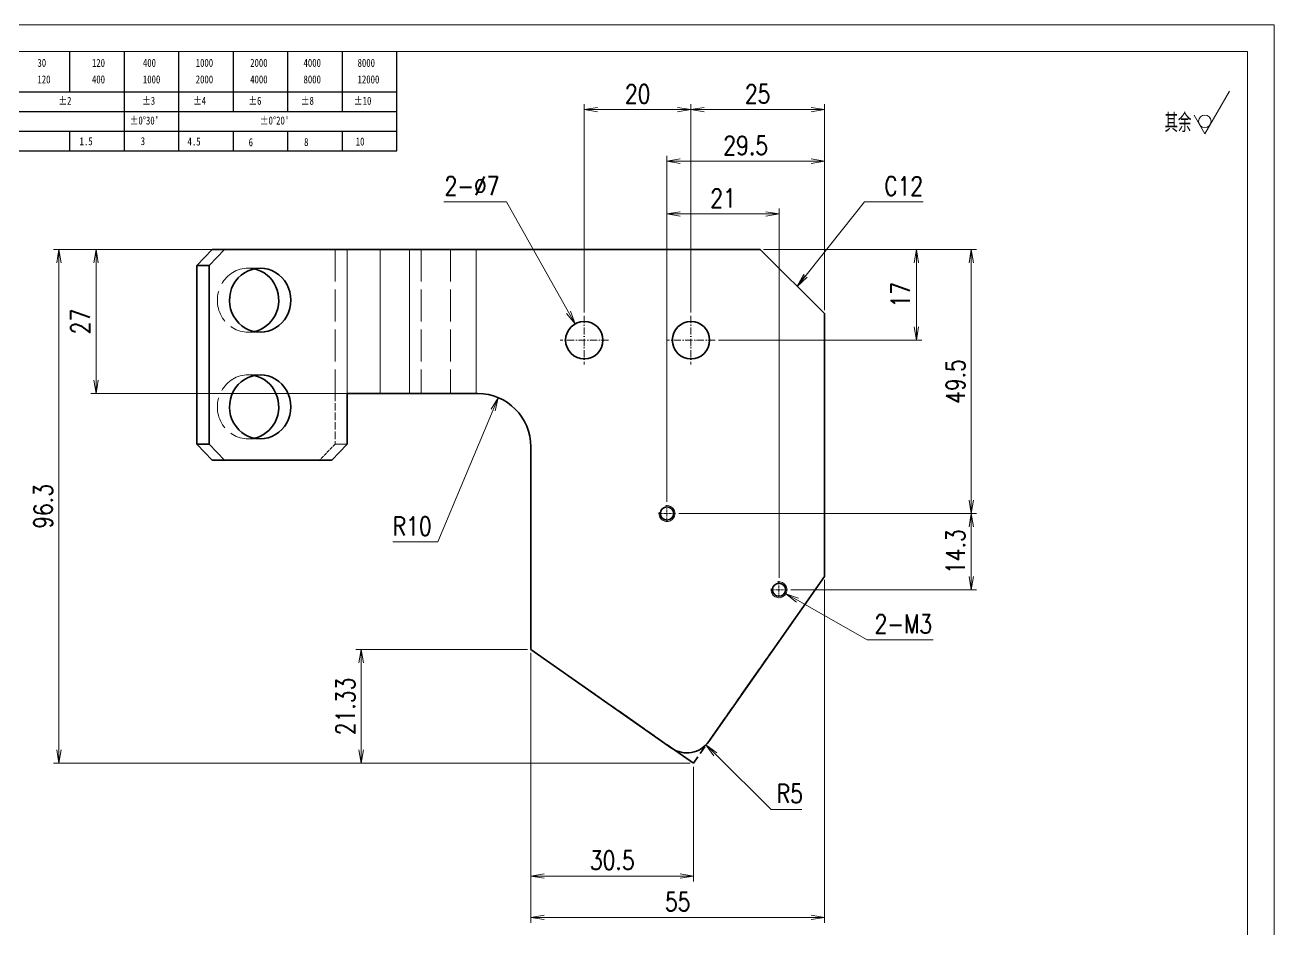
# Model space of a CAD drawing. Header units: millimetres. Extents: x -49592 to 104182, y -50696 to 41603.
# Drawn here: x -48566.6 to -48332.5, y 41113.4 to 41282.9 of the extents above; entities that cross this region are included whole.
import ezdxf

# ---------------------------------------------------------------- set-up
doc = ezdxf.new("R2010")
doc.units = ezdxf.units.MM
doc.header["$LTSCALE"] = 0.5
for name, pattern in [('AM_ISO02W050x2', [3.75, 3, -0.75]), ('AM_ISO08W050x2', [9, 6, -0.75, 1.5, -0.75]), ('AM_ISO09W050', [22.5, 12, -1.5, 3, -1.5, 3, -1.5]), ('DASHDOT', [18.5, 12, -3, 0.5, -3]), ('DASHED', [15, 12, -3]), ('DOT2', [0.125, 0, -0.125])]:
    doc.linetypes.add(name, pattern=pattern)
for name, color, linetype, lineweight in [('中心线', 2, 'AM_ISO08W050x2', 18), ('双点划线', 6, 'AM_ISO09W050', 18), ('图框', 7, 'Continuous', 18), ('标注线', 3, 'Continuous', 18), ('粗实线', 7, 'Continuous', 35), ('虚线', 1, 'AM_ISO02W050x2', 18)]:
    doc.layers.add(name, color=color, linetype=linetype, lineweight=lineweight)
doc.layers.add('图\\M+19E79\\M+195B6\\M+18E9A', color=7, linetype='Continuous')
doc.layers.add('打印', color=7, linetype='Continuous', lineweight=15, plot=False)
doc.layers.add('打印-禁用', color=7, linetype='Continuous', lineweight=15, plot=False)
doc.styles.add('DIM', font='romans.shx', dxfattribs={"width": 0.8, "bigfont": 'bigfont.shx'})
doc.styles.add('国标', font='simfang.ttf', dxfattribs={"width": 0.8})
doc.styles.add('机械长仿宋', font='gbenor.shx', dxfattribs={"height": 1, "bigfont": 'gbcbig.shx'})
doc.dimstyles.new('DEH 1-1', dxfattribs={"dimtxt": 3.5, "dimasz": 2.5, "dimexe": 1, "dimexo": 0.625, "dimgap": 1.2, "dimtad": 1, "dimtoh": 1, "dimdsep": 46, "dimtxsty": 'DIM', "dimblk": 'OPEN', "dimcen": 0, "dimclrd": 8, "dimclre": 8, "dimclrt": 2, "dimazin": 2, "dimtfac": 0.5, "dimtmove": 0, "dimatfit": 3, "dimldrblk": 'OPEN', "dimfxl": 0, "dimtolj": 2, "dimlwd": 18, "dimlwe": 18, "dimarcsym": 0})
doc.dimstyles.new('DEH 1-1$0', dxfattribs={"dimtxt": 3.5, "dimasz": 2.5, "dimexe": 1, "dimexo": 0.625, "dimgap": 1.2, "dimtad": 1, "dimzin": 9, "dimdsep": 46, "dimtxsty": 'DIM', "dimblk": 'OPEN', "dimcen": 0, "dimclrd": 8, "dimclre": 8, "dimclrt": 2, "dimazin": 2, "dimtfac": 0.5, "dimtmove": 0, "dimatfit": 3, "dimldrblk": 'OPEN', "dimfxl": 0, "dimtolj": 2, "dimlwd": 18, "dimlwe": 18, "dimarcsym": 0})
doc.dimstyles.new('DEH 1-1$3', dxfattribs={"dimtxt": 3.5, "dimasz": 2.5, "dimexe": 1, "dimexo": 0.625, "dimgap": 1.2, "dimtad": 1, "dimtoh": 1, "dimdsep": 46, "dimtxsty": 'DIM', "dimblk": 'OPEN', "dimcen": 0, "dimclrd": 8, "dimclre": 8, "dimclrt": 2, "dimazin": 2, "dimtfac": 0.5, "dimtofl": 0, "dimtmove": 0, "dimatfit": 3, "dimldrblk": 'OPEN', "dimfxl": 0, "dimtolj": 2, "dimlwd": 18, "dimlwe": 18, "dimarcsym": 0})
doc.dimstyles.new('DEH 1-1$4', dxfattribs={"dimtxt": 3.5, "dimasz": 2.5, "dimexe": 1, "dimexo": 0.625, "dimgap": 1.2, "dimtad": 1, "dimtoh": 1, "dimdsep": 46, "dimtxsty": 'DIM', "dimblk": 'OPEN', "dimcen": 0, "dimclrd": 8, "dimclre": 8, "dimclrt": 2, "dimazin": 2, "dimtfac": 0.5, "dimtofl": 0, "dimtmove": 0, "dimatfit": 3, "dimldrblk": 'OPEN', "dimfxl": 0, "dimtolj": 2, "dimlwd": 18, "dimlwe": 18, "dimarcsym": 0})

# ---------------------------------------------------------------- blocks, each defined once
blk = doc.blocks.new('GZDEH零件A3图框V01版')
at = {"layer": '图\\M+19E79\\M+195B6\\M+18E9A', "color": 9}
for p, q in [((3051.75, -1561.98), (3051.75, -1554.46)), ((3061.98, -1561.98), (3061.98, -1554.46)), ((3072.2, -1561.98), (3072.2, -1554.46)), ((3082.42, -1561.98), (3082.42, -1554.46)), ((3092.64, -1561.98), (3092.64, -1554.46)), ((3102.86, -1561.98), (3102.86, -1554.46)), ((3113.09, -1573.08), (3113.09, -1554.46)), ((2996.09, -1561.98), (3113.09, -1561.98)), ((3061.98, -1573.08), (3061.98, -1561.98)), ((3072.2, -1573.08), (3072.2, -1561.98)), ((3082.42, -1565.68), (3082.42, -1561.98)), ((3092.64, -1565.68), (3092.64, -1561.98)), ((3102.86, -1565.68), (3102.86, -1561.98)), ((2996.09, -1565.68), (3113.09, -1565.68)), ((2996.09, -1569.38), (3113.09, -1569.38)), ((3051.75, -1573.08), (3051.75, -1569.38)), ((3082.42, -1573.08), (3082.42, -1569.48)), ((3092.64, -1573.08), (3092.64, -1569.38)), ((3102.86, -1573.08), (3102.86, -1569.38)), ((2990.09, -1573.08), (3113.09, -1573.08))]:
    blk.add_line(p, q, dxfattribs=at)
at = {"layer": '图框', "linetype": 'Continuous'}
for p, q in [((3272.49, -1554.46), (2882.49, -1554.46)), ((3272.49, -1832.96), (3272.49, -1554.46))]:
    blk.add_line(p, q, dxfattribs=at)
at = {"layer": '打印-禁用', "linetype": 'Continuous'}
for p, q in [((3277.49, -1549.46), (2857.49, -1549.46)), ((3277.49, -1846.46), (3277.49, -1549.46))]:
    blk.add_line(p, q, dxfattribs=at)
at = {"layer": '图\\M+19E79\\M+195B6\\M+18E9A', "color": 9, "style": '国标', "width": 0.8}
for s, p in [('30', (3045.69, -1557.31)), ('120', (3055.91, -1557.31)), ('400', (3065.46, -1557.31)), ('1000', (3075.36, -1557.31)), ('2000', (3085.57, -1557.31)), ('4000', (3095.57, -1557.31)), ('8000', (3105.7, -1557.31)), ('120', (3045.69, -1560.41)), ('400', (3055.91, -1560.41)), ('1000', (3065.46, -1560.41)), ('2000', (3075.36, -1560.41)), ('4000', (3085.57, -1560.41)), ('8000', (3095.57, -1560.41)), ('12000', (3105.7, -1560.41)), ('±2', (3049.61, -1564.42)), ('±3', (3065.3, -1564.42)), ('±4', (3074.85, -1564.42)), ('±6', (3085.22, -1564.42)), ('±8', (3095.06, -1564.42)), ('±10', (3105.02, -1564.42)), ("±0%%D30'", (3062.98, -1568.12)), ("±0%%D20'", (3087.38, -1568.12)), ('1.5', (3053.59, -1572.01)), ('3', (3065.05, -1571.98)), ('4.5', (3073.82, -1572.05)), ('6', (3085.28, -1572.19)), ('8', (3095.68, -1572.15)), ('10', (3105.36, -1572.06))]:
    blk.add_text(s, height=1.5, dxfattribs=at).set_placement(p)
blk = doc.blocks.new('DEH A3')
at = {"layer": '图框'}
blk.add_blockref('GZDEH零件A3图框V01版', (-2857.49, 1846.46), dxfattribs=at)
blk = doc.blocks.new('FINISHER_NON')
at = {"layer": '标注线'}
for p, q in [((0, 0), (4.62, 8)), ((-2.02, 3.5), (0, 0))]:
    blk.add_line(p, q, dxfattribs=at)
blk.add_circle((0, 2.33), 1.17, dxfattribs=at)
blk = doc.blocks.new('其余不去材料')
at = {"layer": '标注线'}
blk.add_blockref('FINISHER_NON', (0, 0), dxfattribs=at)
at = {"layer": '标注线', "color": 7, "linetype": 'DOT2', "style": '机械长仿宋'}
blk.add_text('其余', height=3.5, dxfattribs=at).set_placement((-7.56, 0.3))
blk = doc.blocks.new('_Open')
at = {"color": 0, "linetype": 'ByBlock', "lineweight": -2}
for p, q in [((-1, 0.167), (0, 0)), ((-1, -0.167), (0, 0)), ((0, 0), (-1, 0))]:
    blk.add_line(p, q, dxfattribs=at)
blk = doc.blocks.new('*D90')
at = {"layer": 'Defpoints', "color": 0, "transparency": 16777216}
for p in [(-48560.26, 41240.8), (-48529.25, 41240.8), (-48441.32, 41144.47)]:
    blk.add_point(p, dxfattribs=at)
at = {"layer": '标注线', "color": 8, "lineweight": 18, "transparency": 16777216}
for p, q in [((-48529.87, 41240.8), (-48561.26, 41240.8)), ((-48560.26, 41146.97), (-48560.26, 41238.3)), ((-48441.95, 41144.47), (-48561.26, 41144.47))]:
    blk.add_line(p, q, dxfattribs=at)
at = {"layer": '标注线', "color": 8, "lineweight": 18, "transparency": 16777216, "xscale": 2.5, "yscale": 2.5, "zscale": 2.5}
for p, rotation in [((-48560.26, 41240.8), 90), ((-48560.26, 41144.47), 270)]:
    blk.add_blockref('_Open', p, dxfattribs=dict(at, rotation=rotation))
at = {"layer": '标注线', "color": 2, "transparency": 16777216, "insert": (-48563.21, 41192.63), "char_height": 3.5, "attachment_point": 5, "rotation": 90, "style": 'DIM'}
blk.add_mtext('\\A2;96.3', dxfattribs=at)
blk = doc.blocks.new('*D91')
at = {"layer": 'Defpoints', "color": 0, "transparency": 16777216}
for p in [(-48416.78, 41179.51), (-48471.78, 41165.8), (-48416.78, 41115.58)]:
    blk.add_point(p, dxfattribs=at)
at = {"layer": '标注线', "color": 8, "lineweight": 18, "transparency": 16777216}
for p, q in [((-48416.78, 41178.89), (-48416.78, 41114.58)), ((-48471.78, 41165.17), (-48471.78, 41114.58)), ((-48469.28, 41115.58), (-48419.28, 41115.58))]:
    blk.add_line(p, q, dxfattribs=at)
at = {"layer": '标注线', "color": 8, "lineweight": 18, "transparency": 16777216, "xscale": 2.5, "yscale": 2.5, "zscale": 2.5, "rotation": 180}
blk.add_blockref('_Open', (-48471.78, 41115.58), dxfattribs=at)
at = {"layer": '标注线', "color": 8, "lineweight": 18, "transparency": 16777216, "xscale": 2.5, "yscale": 2.5, "zscale": 2.5}
blk.add_blockref('_Open', (-48416.78, 41115.58), dxfattribs=at)
at = {"layer": '标注线', "color": 2, "transparency": 16777216, "insert": (-48444.28, 41118.53), "char_height": 3.5, "attachment_point": 5, "style": 'DIM'}
blk.add_mtext('\\A2;55', dxfattribs=at)
blk = doc.blocks.new('*D92')
at = {"layer": 'Defpoints', "color": 0, "transparency": 16777216}
for p in [(-48471.78, 41165.8), (-48441.32, 41144.47), (-48441.32, 41123.34)]:
    blk.add_point(p, dxfattribs=at)
at = {"layer": '标注线', "color": 8, "lineweight": 18, "transparency": 16777216}
for p, q in [((-48471.78, 41165.17), (-48471.78, 41122.34)), ((-48441.32, 41143.84), (-48441.32, 41122.34)), ((-48469.28, 41123.34), (-48443.82, 41123.34))]:
    blk.add_line(p, q, dxfattribs=at)
at = {"layer": '标注线', "color": 8, "lineweight": 18, "transparency": 16777216, "xscale": 2.5, "yscale": 2.5, "zscale": 2.5, "rotation": 180}
blk.add_blockref('_Open', (-48471.78, 41123.34), dxfattribs=at)
at = {"layer": '标注线', "color": 8, "lineweight": 18, "transparency": 16777216, "xscale": 2.5, "yscale": 2.5, "zscale": 2.5}
blk.add_blockref('_Open', (-48441.32, 41123.34), dxfattribs=at)
at = {"layer": '标注线', "color": 2, "transparency": 16777216, "insert": (-48456.55, 41126.29), "char_height": 3.5, "attachment_point": 5, "style": 'DIM'}
blk.add_mtext('\\A2;30.5', dxfattribs=at)
blk = doc.blocks.new('*D93')
at = {"layer": 'Defpoints', "color": 0, "transparency": 16777216}
for p in [(-48477.91, 41213.02), (-48481.78, 41203.8)]:
    blk.add_point(p, dxfattribs=at)
at = {"layer": '标注线', "color": 8, "lineweight": 18, "transparency": 16777216}
for p, q in [((-48489.26, 41185.98), (-48478.88, 41210.71)), ((-48497.66, 41185.98), (-48489.26, 41185.98))]:
    blk.add_line(p, q, dxfattribs=at)
at = {"layer": '标注线', "color": 8, "lineweight": 18, "transparency": 16777216, "xscale": 2.5, "yscale": 2.5, "zscale": 2.5, "rotation": 67.22440349445223}
blk.add_blockref('_Open', (-48477.91, 41213.02), dxfattribs=at)
at = {"layer": '标注线', "color": 2, "transparency": 16777216, "insert": (-48494.06, 41188.93), "char_height": 3.5, "attachment_point": 5, "style": 'DIM'}
blk.add_mtext('\\A2;R10', dxfattribs=at)
blk = doc.blocks.new('*D94')
at = {"layer": 'Defpoints', "color": 0, "transparency": 16777216}
for p in [(-48503.61, 41165.8), (-48471.78, 41165.8), (-48441.32, 41144.47)]:
    blk.add_point(p, dxfattribs=at)
at = {"layer": '标注线', "color": 8, "lineweight": 18, "transparency": 16777216}
for p, q in [((-48472.41, 41165.8), (-48504.61, 41165.8)), ((-48503.61, 41146.97), (-48503.61, 41163.3)), ((-48441.95, 41144.47), (-48504.61, 41144.47))]:
    blk.add_line(p, q, dxfattribs=at)
at = {"layer": '标注线', "color": 8, "lineweight": 18, "transparency": 16777216, "xscale": 2.5, "yscale": 2.5, "zscale": 2.5}
for p, rotation in [((-48503.61, 41165.8), 90), ((-48503.61, 41144.47), 270)]:
    blk.add_blockref('_Open', p, dxfattribs=dict(at, rotation=rotation))
at = {"layer": '标注线', "color": 2, "transparency": 16777216, "insert": (-48506.56, 41155.13), "char_height": 3.5, "attachment_point": 5, "rotation": 90, "style": 'DIM'}
blk.add_mtext('\\A2;21.33', dxfattribs=at)
blk = doc.blocks.new('*D95')
at = {"layer": 'Defpoints', "color": 0, "transparency": 16777216}
for p in [(-48553.3, 41240.8), (-48529.87, 41240.8), (-48503.13, 41213.8)]:
    blk.add_point(p, dxfattribs=at)
at = {"layer": '标注线', "color": 8, "lineweight": 18, "transparency": 16777216}
for p, q in [((-48530.5, 41240.8), (-48554.3, 41240.8)), ((-48553.3, 41216.3), (-48553.3, 41238.3)), ((-48503.75, 41213.8), (-48554.3, 41213.8))]:
    blk.add_line(p, q, dxfattribs=at)
at = {"layer": '标注线', "color": 8, "lineweight": 18, "transparency": 16777216, "xscale": 2.5, "yscale": 2.5, "zscale": 2.5}
for p, rotation in [((-48553.3, 41240.8), 90), ((-48553.3, 41213.8), 270)]:
    blk.add_blockref('_Open', p, dxfattribs=dict(at, rotation=rotation))
at = {"layer": '标注线', "color": 2, "transparency": 16777216, "insert": (-48556.25, 41227.3), "char_height": 3.5, "attachment_point": 5, "rotation": 90, "style": 'DIM'}
blk.add_mtext('\\A2;27', dxfattribs=at)
blk = doc.blocks.new('*D96')
at = {"layer": 'Defpoints', "color": 0, "transparency": 16777216}
for p in [(-48428.78, 41240.8), (-48437.23, 41223.8), (-48399.54, 41223.8)]:
    blk.add_point(p, dxfattribs=at)
at = {"layer": '标注线', "color": 8, "lineweight": 18, "transparency": 16777216}
for p, q in [((-48428.16, 41240.8), (-48398.54, 41240.8)), ((-48399.54, 41238.3), (-48399.54, 41226.3)), ((-48436.61, 41223.8), (-48398.54, 41223.8))]:
    blk.add_line(p, q, dxfattribs=at)
at = {"layer": '标注线', "color": 8, "lineweight": 18, "transparency": 16777216, "xscale": 2.5, "yscale": 2.5, "zscale": 2.5}
for p, rotation in [((-48399.54, 41240.8), 90), ((-48399.54, 41223.8), 270)]:
    blk.add_blockref('_Open', p, dxfattribs=dict(at, rotation=rotation))
at = {"layer": '标注线', "color": 2, "transparency": 16777216, "insert": (-48402.49, 41232.3), "char_height": 3.5, "attachment_point": 5, "rotation": 90, "style": 'DIM'}
blk.add_mtext('\\A2;17', dxfattribs=at)
blk = doc.blocks.new('*D97')
at = {"layer": 'Defpoints', "color": 0, "transparency": 16777216}
for p in [(-48416.78, 41267.02), (-48441.78, 41228.35), (-48416.78, 41228.8)]:
    blk.add_point(p, dxfattribs=at)
at = {"layer": '标注线', "color": 8, "lineweight": 18, "transparency": 16777216}
for p, q in [((-48441.78, 41228.97), (-48441.78, 41268.02)), ((-48439.28, 41267.02), (-48419.28, 41267.02)), ((-48416.78, 41229.42), (-48416.78, 41268.02))]:
    blk.add_line(p, q, dxfattribs=at)
at = {"layer": '标注线', "color": 8, "lineweight": 18, "transparency": 16777216, "xscale": 2.5, "yscale": 2.5, "zscale": 2.5, "rotation": 180}
blk.add_blockref('_Open', (-48441.78, 41267.02), dxfattribs=at)
at = {"layer": '标注线', "color": 8, "lineweight": 18, "transparency": 16777216, "xscale": 2.5, "yscale": 2.5, "zscale": 2.5}
blk.add_blockref('_Open', (-48416.78, 41267.02), dxfattribs=at)
at = {"layer": '标注线', "color": 2, "transparency": 16777216, "insert": (-48429.28, 41269.97), "char_height": 3.5, "attachment_point": 5, "style": 'DIM'}
blk.add_mtext('\\A2;25', dxfattribs=at)
blk = doc.blocks.new('*D98')
at = {"layer": 'Defpoints', "color": 0, "transparency": 16777216}
for p in [(-48461.78, 41267.02), (-48461.78, 41228.35), (-48441.78, 41228.35)]:
    blk.add_point(p, dxfattribs=at)
at = {"layer": '标注线', "color": 8, "lineweight": 18, "transparency": 16777216}
for p, q in [((-48461.78, 41228.97), (-48461.78, 41268.02)), ((-48444.28, 41267.02), (-48459.28, 41267.02)), ((-48441.78, 41228.97), (-48441.78, 41268.02))]:
    blk.add_line(p, q, dxfattribs=at)
at = {"layer": '标注线', "color": 8, "lineweight": 18, "transparency": 16777216, "xscale": 2.5, "yscale": 2.5, "zscale": 2.5, "rotation": 180}
blk.add_blockref('_Open', (-48461.78, 41267.02), dxfattribs=at)
at = {"layer": '标注线', "color": 8, "lineweight": 18, "transparency": 16777216, "xscale": 2.5, "yscale": 2.5, "zscale": 2.5}
blk.add_blockref('_Open', (-48441.78, 41267.02), dxfattribs=at)
at = {"layer": '标注线', "color": 2, "transparency": 16777216, "insert": (-48451.78, 41269.97), "char_height": 3.5, "attachment_point": 5, "style": 'DIM'}
blk.add_mtext('\\A2;20', dxfattribs=at)
blk = doc.blocks.new('*D99')
at = {"layer": 'Defpoints', "color": 0, "transparency": 16777216}
for p in [(-48428.78, 41240.8), (-48444.69, 41191.3), (-48389.25, 41191.3)]:
    blk.add_point(p, dxfattribs=at)
at = {"layer": '标注线', "color": 8, "lineweight": 18, "transparency": 16777216}
for p, q in [((-48428.16, 41240.8), (-48388.25, 41240.8)), ((-48389.25, 41238.3), (-48389.25, 41193.8)), ((-48444.06, 41191.3), (-48388.25, 41191.3))]:
    blk.add_line(p, q, dxfattribs=at)
at = {"layer": '标注线', "color": 8, "lineweight": 18, "transparency": 16777216, "xscale": 2.5, "yscale": 2.5, "zscale": 2.5}
for p, rotation in [((-48389.25, 41240.8), 90), ((-48389.25, 41191.3), 270)]:
    blk.add_blockref('_Open', p, dxfattribs=dict(at, rotation=rotation))
at = {"layer": '标注线', "color": 2, "transparency": 16777216, "insert": (-48392.2, 41216.05), "char_height": 3.5, "attachment_point": 5, "rotation": 90, "style": 'DIM'}
blk.add_mtext('\\A2;49.5', dxfattribs=at)
blk = doc.blocks.new('*D100')
at = {"layer": 'Defpoints', "color": 0, "transparency": 16777216}
for p in [(-48444.69, 41191.3), (-48423.69, 41177.01), (-48389.25, 41177.01)]:
    blk.add_point(p, dxfattribs=at)
at = {"layer": '标注线', "color": 8, "lineweight": 18, "transparency": 16777216}
for p, q in [((-48444.06, 41191.3), (-48388.25, 41191.3)), ((-48389.25, 41188.8), (-48389.25, 41179.51)), ((-48423.06, 41177.01), (-48388.25, 41177.01))]:
    blk.add_line(p, q, dxfattribs=at)
at = {"layer": '标注线', "color": 8, "lineweight": 18, "transparency": 16777216, "xscale": 2.5, "yscale": 2.5, "zscale": 2.5}
for p, rotation in [((-48389.25, 41191.3), 90), ((-48389.25, 41177.01), 270)]:
    blk.add_blockref('_Open', p, dxfattribs=dict(at, rotation=rotation))
at = {"layer": '标注线', "color": 2, "transparency": 16777216, "insert": (-48392.2, 41184.15), "char_height": 3.5, "attachment_point": 5, "rotation": 90, "style": 'DIM'}
blk.add_mtext('\\A2;14.3', dxfattribs=at)
blk = doc.blocks.new('*D101')
at = {"layer": 'Defpoints', "color": 0, "transparency": 16777216}
for p in [(-48416.78, 41257.37), (-48416.78, 41228.8), (-48446.28, 41192.89)]:
    blk.add_point(p, dxfattribs=at)
at = {"layer": '标注线', "color": 8, "lineweight": 18, "transparency": 16777216}
for p, q in [((-48446.28, 41193.52), (-48446.28, 41258.37)), ((-48443.78, 41257.37), (-48419.28, 41257.37)), ((-48416.78, 41229.42), (-48416.78, 41258.37))]:
    blk.add_line(p, q, dxfattribs=at)
at = {"layer": '标注线', "color": 8, "lineweight": 18, "transparency": 16777216, "xscale": 2.5, "yscale": 2.5, "zscale": 2.5, "rotation": 180}
blk.add_blockref('_Open', (-48446.28, 41257.37), dxfattribs=at)
at = {"layer": '标注线', "color": 8, "lineweight": 18, "transparency": 16777216, "xscale": 2.5, "yscale": 2.5, "zscale": 2.5}
blk.add_blockref('_Open', (-48416.78, 41257.37), dxfattribs=at)
at = {"layer": '标注线', "color": 2, "transparency": 16777216, "insert": (-48431.53, 41260.32), "char_height": 3.5, "attachment_point": 5, "style": 'DIM'}
blk.add_mtext('\\A2;29.5', dxfattribs=at)
blk = doc.blocks.new('*D102')
at = {"layer": 'Defpoints', "color": 0, "transparency": 16777216}
for p in [(-48425.28, 41247.46), (-48446.28, 41192.89), (-48425.28, 41178.61)]:
    blk.add_point(p, dxfattribs=at)
at = {"layer": '标注线', "color": 8, "lineweight": 18, "transparency": 16777216}
for p, q in [((-48446.28, 41193.52), (-48446.28, 41248.46)), ((-48425.28, 41179.23), (-48425.28, 41248.46)), ((-48443.78, 41247.46), (-48427.78, 41247.46))]:
    blk.add_line(p, q, dxfattribs=at)
at = {"layer": '标注线', "color": 8, "lineweight": 18, "transparency": 16777216, "xscale": 2.5, "yscale": 2.5, "zscale": 2.5, "rotation": 180}
blk.add_blockref('_Open', (-48446.28, 41247.46), dxfattribs=at)
at = {"layer": '标注线', "color": 8, "lineweight": 18, "transparency": 16777216, "xscale": 2.5, "yscale": 2.5, "zscale": 2.5}
blk.add_blockref('_Open', (-48425.28, 41247.46), dxfattribs=at)
at = {"layer": '标注线', "color": 2, "transparency": 16777216, "insert": (-48435.78, 41250.41), "char_height": 3.5, "attachment_point": 5, "style": 'DIM'}
blk.add_mtext('\\A2;21', dxfattribs=at)
blk = doc.blocks.new('*D103')
at = {"layer": 'Defpoints', "color": 0, "transparency": 16777216}
for p in [(-48463.5, 41226.85), (-48460.07, 41220.74)]:
    blk.add_point(p, dxfattribs=at)
at = {"layer": '标注线', "color": 8, "lineweight": 18, "transparency": 16777216}
for p, q in [((-48488.1, 41249.76), (-48476.37, 41249.76)), ((-48476.37, 41249.76), (-48464.72, 41229.03))]:
    blk.add_line(p, q, dxfattribs=at)
at = {"layer": '标注线', "color": 8, "lineweight": 18, "transparency": 16777216, "xscale": 2.5, "yscale": 2.5, "zscale": 2.5, "rotation": 299.3209273821312}
blk.add_blockref('_Open', (-48463.5, 41226.85), dxfattribs=at)
at = {"layer": '标注线', "color": 2, "transparency": 16777216, "insert": (-48482.83, 41252.71), "char_height": 3.5, "attachment_point": 5, "style": 'DIM'}
blk.add_mtext('\\A2;2-%%c7', dxfattribs=at)
blk = doc.blocks.new('*D104')
at = {"layer": 'Defpoints', "color": 0, "transparency": 16777216}
for p in [(-48426.59, 41177.75), (-48423.98, 41176.27)]:
    blk.add_point(p, dxfattribs=at)
at = {"layer": '标注线', "color": 8, "lineweight": 18, "transparency": 16777216}
for p, q in [((-48408.77, 41167.64), (-48421.8, 41175.03)), ((-48396.37, 41167.64), (-48408.77, 41167.64))]:
    blk.add_line(p, q, dxfattribs=at)
at = {"layer": '标注线', "color": 8, "lineweight": 18, "transparency": 16777216, "xscale": 2.5, "yscale": 2.5, "zscale": 2.5, "rotation": 150.4409343288753}
blk.add_blockref('_Open', (-48423.98, 41176.27), dxfattribs=at)
at = {"layer": '标注线', "color": 2, "transparency": 16777216, "insert": (-48401.97, 41170.59), "char_height": 3.5, "attachment_point": 5, "style": 'DIM'}
blk.add_mtext('\\A2;2-M3', dxfattribs=at)
blk = doc.blocks.new('*D105')
at = {"layer": 'Defpoints', "color": 0, "transparency": 16777216}
for p in [(-48442.55, 41151.43), (-48438.99, 41147.92)]:
    blk.add_point(p, dxfattribs=at)
at = {"layer": '标注线', "color": 8, "lineweight": 18, "transparency": 16777216}
for p, q in [((-48426.73, 41135.83), (-48437.21, 41146.16)), ((-48421, 41135.83), (-48426.73, 41135.83))]:
    blk.add_line(p, q, dxfattribs=at)
at = {"layer": '标注线', "color": 8, "lineweight": 18, "transparency": 16777216, "xscale": 2.5, "yscale": 2.5, "zscale": 2.5, "rotation": 135.4039169360522}
blk.add_blockref('_Open', (-48438.99, 41147.92), dxfattribs=at)
at = {"layer": '标注线', "color": 2, "transparency": 16777216, "insert": (-48423.26, 41138.78), "char_height": 3.5, "attachment_point": 5, "style": 'DIM'}
blk.add_mtext('\\A2;R5', dxfattribs=at)

msp = doc.modelspace()

# ---------------------------------------------------------------- linework, layer by layer
at = {"layer": '中心线', "linetype": 'DASHDOT', "lineweight": 13, "ltscale": 0.227499}
for p, q in [((-48461.784, 41228.345), (-48461.784, 41219.245)), ((-48441.784, 41228.345), (-48441.784, 41219.245)), ((-48457.234, 41223.795), (-48466.334, 41223.795)), ((-48437.234, 41223.795), (-48446.334, 41223.795))]:
    msp.add_line(p, q, dxfattribs=at)
at = {"layer": '中心线', "linetype": 'DASHDOT', "lineweight": 13, "ltscale": 0.079918}
for p, q in [((-48446.284, 41192.893), (-48446.284, 41189.697)), ((-48425.284, 41178.605), (-48425.284, 41175.408))]:
    msp.add_line(p, q, dxfattribs=at)
at = {"layer": '中心线', "linetype": 'DASHDOT', "lineweight": 13, "ltscale": 0.079916}
for p, q in [((-48444.686, 41191.295), (-48447.882, 41191.295)), ((-48423.686, 41177.007), (-48426.882, 41177.007))]:
    msp.add_line(p, q, dxfattribs=at)
at = {"layer": '双点划线', "lineweight": 35}
for p, q in [((-48422.401, 41171.491), (-48441.323, 41144.466)), ((-48441.323, 41144.466), (-48464.765, 41160.881))]:
    msp.add_line(p, q, dxfattribs=at)
at = {"layer": '打印'}
msp.add_lwpolyline([(-48752.491, 41282.893), (-48332.491, 41282.893), (-48332.491, 40985.893), (-48752.491, 40985.893)], close=True, dxfattribs=at)
at = {"layer": '粗实线', "lineweight": 35, "ltscale": 0.103905}
for p, q in [((-48534.395, 41237.795), (-48531.518, 41240.795)), ((-48532.123, 41237.795), (-48529.246, 41240.795)), ((-48534.395, 41204.295), (-48531.518, 41201.295)), ((-48532.123, 41204.295), (-48529.246, 41201.295)), ((-48506.235, 41204.295), (-48509.111, 41201.295))]:
    msp.add_line(p, q, dxfattribs=at)
at = {"layer": '粗实线', "lineweight": 35, "ltscale": 0.056804}
for p, q in [((-48529.246, 41240.795), (-48531.518, 41240.795)), ((-48532.123, 41237.795), (-48534.395, 41237.795)), ((-48532.123, 41204.295), (-48534.395, 41204.295)), ((-48529.246, 41201.295), (-48531.518, 41201.295))]:
    msp.add_line(p, q, dxfattribs=at)
at = {"layer": '粗实线', "lineweight": 35}
for p, q in [((-48506.235, 41240.795), (-48529.246, 41240.795)), ((-48428.784, 41240.795), (-48482.076, 41240.795)), ((-48534.395, 41237.795), (-48534.395, 41204.295)), ((-48532.123, 41237.795), (-48532.123, 41204.295)), ((-48416.784, 41228.795), (-48416.784, 41179.512)), ((-48471.784, 41165.795), (-48471.784, 41203.795)), ((-48509.111, 41201.295), (-48529.246, 41201.295)), ((-48416.784, 41179.512), (-48438.456, 41148.562)), ((-48445.419, 41147.334), (-48471.784, 41165.795))]:
    msp.add_line(p, q, dxfattribs=at)
at = {"layer": '粗实线', "lineweight": 35, "ltscale": 0.155354}
for p, q in [((-48506.235, 41240.795), (-48500.02, 41240.795)), ((-48500.02, 41213.795), (-48506.235, 41213.795))]:
    msp.add_line(p, q, dxfattribs=at)
at = {"layer": '粗实线', "lineweight": 13}
for p, q in [((-48506.235, 41240.795), (-48506.235, 41213.795)), ((-48500.02, 41240.795), (-48500.02, 41213.795)), ((-48494.541, 41240.795), (-48494.541, 41213.795)), ((-48482.076, 41240.795), (-48482.076, 41213.795))]:
    msp.add_line(p, q, dxfattribs=at)
at = {"layer": '粗实线', "lineweight": 35, "ltscale": 0.136984}
for p, q in [((-48494.541, 41240.795), (-48500.02, 41240.795)), ((-48494.541, 41213.795), (-48500.02, 41213.795))]:
    msp.add_line(p, q, dxfattribs=at)
at = {"layer": '粗实线', "lineweight": 35, "ltscale": 0.311617}
for p, q in [((-48494.541, 41240.795), (-48482.076, 41240.795)), ((-48482.076, 41213.795), (-48494.541, 41213.795))]:
    msp.add_line(p, q, dxfattribs=at)
at = {"layer": '粗实线', "lineweight": 35, "ltscale": 0.424264}
msp.add_line((-48428.784, 41240.795), (-48416.784, 41228.795), dxfattribs=at)
at = {"layer": '粗实线', "lineweight": 35, "ltscale": 0.2375}
msp.add_line((-48506.235, 41213.795), (-48506.235, 41204.295), dxfattribs=at)
at = {"layer": '粗实线', "lineweight": 35, "ltscale": 0.00731}
msp.add_line((-48481.784, 41213.795), (-48482.076, 41213.795), dxfattribs=at)
at = {"layer": '粗实线', "lineweight": 35}
for centre, radius in [((-48461.784, 41223.795), 3.5), ((-48441.784, 41223.795), 3.5), ((-48446.284, 41191.295), 1.229), ((-48425.284, 41177.007), 1.229)]:
    msp.add_circle(centre, radius, dxfattribs=at)
for centre, radius, start, end in [((-48481.784, 41203.795), 10, 0, 90), ((-48442.551, 41151.43), 5, 235, 325)]:
    msp.add_arc(centre, radius, start, end, dxfattribs=at)
at = {"layer": '粗实线', "lineweight": 13}
for centre in [(-48446.284, 41191.295), (-48425.284, 41177.007)]:
    msp.add_arc(centre, 1.5, 169.99999, 100.00001, dxfattribs=at)
at = {"layer": '粗实线', "lineweight": 35}
for centre, major_axis, start_param, end_param in [((-48522.535, 41231.295), (0, -6), 3.1415636, 4.212389), ((-48524.807, 41231.295), (0, 6), 4.212389, 6.0844869), ((-48522.535, 41231.295), (0, -6), 6.2831562, 9.4247489), ((-48522.535, 41231.295), (0, -6), 4.212389, 6.2831562), ((-48524.807, 41231.295), (0, 6), 3.3402996, 4.212389), ((-48522.535, 41211.295), (0, -6), 3.1415636, 4.212389), ((-48524.807, 41211.295), (0, 6), 4.212389, 6.0844869), ((-48522.535, 41211.295), (0, -6), 6.2831562, 9.4247489), ((-48522.535, 41211.295), (0, -6), 4.212389, 6.2831562), ((-48524.807, 41211.295), (0, 6), 3.3402996, 4.212389)]:
    msp.add_ellipse(centre, major_axis=major_axis, ratio=0.9588197, start_param=start_param, end_param=end_param, dxfattribs=at)
at = {"layer": '虚线', "linetype": 'DASHED', "lineweight": 13}
for p, q in [((-48508.507, 41240.795), (-48508.507, 41213.795)), ((-48492.35, 41240.795), (-48492.35, 41213.795)), ((-48486.871, 41240.795), (-48486.871, 41213.795)), ((-48482.076, 41240.795), (-48482.076, 41213.795))]:
    msp.add_line(p, q, dxfattribs=at)
at = {"layer": '虚线', "linetype": 'DASHED', "lineweight": 13, "ltscale": 0.056804}
for p, q in [((-48522.534, 41237.295), (-48524.807, 41237.295)), ((-48522.534, 41217.295), (-48524.807, 41217.295))]:
    msp.add_line(p, q, dxfattribs=at)
at = {"layer": '虚线', "linetype": 'DASHED', "lineweight": 13, "ltscale": 0.056802}
for p, q in [((-48522.535, 41225.295), (-48524.807, 41225.295)), ((-48506.235, 41213.795), (-48508.507, 41213.795)), ((-48522.535, 41205.295), (-48524.807, 41205.295)), ((-48506.235, 41204.295), (-48508.507, 41204.295))]:
    msp.add_line(p, q, dxfattribs=at)
at = {"layer": '虚线', "linetype": 'DASHED', "lineweight": 13, "ltscale": 0.2375}
msp.add_line((-48508.507, 41213.795), (-48508.507, 41204.295), dxfattribs=at)
at = {"layer": '虚线', "linetype": 'DASHED', "lineweight": 13, "ltscale": 0.103905}
msp.add_line((-48508.507, 41204.295), (-48511.383, 41201.295), dxfattribs=at)
at = {"layer": '虚线', "linetype": 'DASHED', "lineweight": 13}
for centre, start_param, end_param in [((-48524.807, 41231.295), 6.2831562, 9.4247489), ((-48524.807, 41231.295), 6.0844869, 6.2831562), ((-48524.807, 41231.295), 3.1415636, 3.3402996), ((-48524.807, 41211.295), 6.2831562, 9.4247489), ((-48524.807, 41211.295), 6.0844869, 6.2831562), ((-48524.807, 41211.295), 3.1415636, 3.3402996)]:
    msp.add_ellipse(centre, major_axis=(0, 6), ratio=0.9588197, start_param=start_param, end_param=end_param, dxfattribs=at)

# ---------------------------------------------------------------- block references
at = {"layer": '图框'}
msp.add_blockref('DEH A3', (-48752.491, 40985.893), dxfattribs=at)
at = {"layer": '标注线'}
msp.add_blockref('其余不去材料', (-48345.459, 41262.505), dxfattribs=at)

# ---------------------------------------------------------------- texts
at = {"layer": '标注线', "color": 2, "insert": (-48405.576, 41250.945), "char_height": 3.5, "attachment_point": 7, "style": 'DIM'}
msp.add_mtext('\\A2;C12', dxfattribs=at)

# ---------------------------------------------------------------- dimensions: what is measured, and where the dimension line sits
at = {"layer": '标注线'}
for base, p1, p2, picture, middle in [((-48461.784, 41267.016), (-48441.784, 41228.345), (-48461.784, 41228.345), '*D98', (-48451.784, 41269.966)), ((-48416.784, 41267.016), (-48441.784, 41228.345), (-48416.784, 41228.795), '*D97', (-48429.284, 41269.966)), ((-48416.784, 41257.37), (-48446.284, 41192.893), (-48416.784, 41228.795), '*D101', (-48431.534, 41260.32)), ((-48425.284, 41247.458), (-48446.284, 41192.893), (-48425.284, 41178.605), '*D102', (-48435.784, 41250.408)), ((-48416.784, 41115.579), (-48471.784, 41165.795), (-48416.784, 41179.512), '*D91', (-48444.284, 41118.529))]:
    dim = msp.add_linear_dim(base=base, p1=p1, p2=p2, dimstyle='DEH 1-1$0', dxfattribs=at)
    dim.commit()
    dim.dimension.update_dxf_attribs({"geometry": picture, "text_midpoint": middle})
for p1, p2, override, picture, middle in [((-48460.07, 41220.743), (-48463.498, 41226.847), {"dimpost": '2-%%c<>'}, '*D103', (-48482.833, 41249.758)), ((-48426.589, 41177.747), (-48423.979, 41176.267), {"dimpost": '2-M<>'}, '*D104', (-48401.974, 41167.643))]:
    dim = msp.add_diameter_dim_2p(p1=p1, p2=p2, dimstyle='DEH 1-1$3', override=override, dxfattribs=at)
    dim.commit()
    dim.dimension.update_dxf_attribs({"geometry": picture, "text_midpoint": middle, "dimtype": 163})
for base, p1, p2, picture, middle in [((-48560.263, 41240.795), (-48441.323, 41144.466), (-48529.246, 41240.795), '*D90', (-48563.213, 41192.631)), ((-48389.252, 41177.007), (-48444.686, 41191.295), (-48423.686, 41177.007), '*D100', (-48392.202, 41184.151))]:
    dim = msp.add_linear_dim(base=base, p1=p1, p2=p2, angle=90, dimstyle='DEH 1-1$0', override={"dimdec": 1}, dxfattribs=at)
    dim.commit()
    dim.dimension.update_dxf_attribs({"geometry": picture, "text_midpoint": middle})
for base, p1, p2, picture, middle in [((-48553.301, 41240.795), (-48503.128, 41213.795), (-48529.871, 41240.795), '*D95', (-48556.251, 41227.295)), ((-48389.252, 41191.295), (-48428.784, 41240.795), (-48444.686, 41191.295), '*D99', (-48392.202, 41216.045)), ((-48399.545, 41223.795), (-48428.784, 41240.795), (-48437.234, 41223.795), '*D96', (-48402.495, 41232.295)), ((-48503.609, 41165.795), (-48441.323, 41144.466), (-48471.784, 41165.795), '*D94', (-48506.559, 41155.131))]:
    dim = msp.add_linear_dim(base=base, p1=p1, p2=p2, angle=90, dimstyle='DEH 1-1$0', dxfattribs=at)
    dim.commit()
    dim.dimension.update_dxf_attribs({"geometry": picture, "text_midpoint": middle})
dim = msp.add_radius_dim(center=(-48481.784, 41203.795), mpoint=(-48477.913, 41213.015), dimstyle='DEH 1-1$4', override={"dimtmove": 1}, dxfattribs=at)
dim.commit()
dim.dimension.update_dxf_attribs({"geometry": '*D93', "text_midpoint": (-48489.264, 41185.979), "dimtype": 164})
dim = msp.add_linear_dim(base=(-48441.323, 41123.344), p1=(-48471.784, 41165.795), p2=(-48441.323, 41144.466), dimstyle='DEH 1-1$0', override={"dimdec": 1}, dxfattribs=at)
dim.commit()
dim.dimension.update_dxf_attribs({"geometry": '*D92', "text_midpoint": (-48456.554, 41126.294)})
dim = msp.add_radius_dim(center=(-48442.551, 41151.43), mpoint=(-48438.991, 41147.92), dimstyle='DEH 1-1$4', dxfattribs=at)
dim.commit()
dim.dimension.update_dxf_attribs({"geometry": '*D105', "text_midpoint": (-48423.262, 41135.829), "dimtype": 164})

# ---------------------------------------------------------------- leaders
at = {"layer": '标注线', "annotation_type": 0, "has_hookline": 1, "hookline_direction": 0, "text_width": 7.333}
msp.add_leader([(-48421.874, 41233.885), (-48409.276, 41249.745), (-48406.776, 41249.745)], dimstyle='DEH 1-1', override={"dimgap": 1.2, "dimtad": 1}, dxfattribs=at)

doc.saveas('drawing.dxf')
